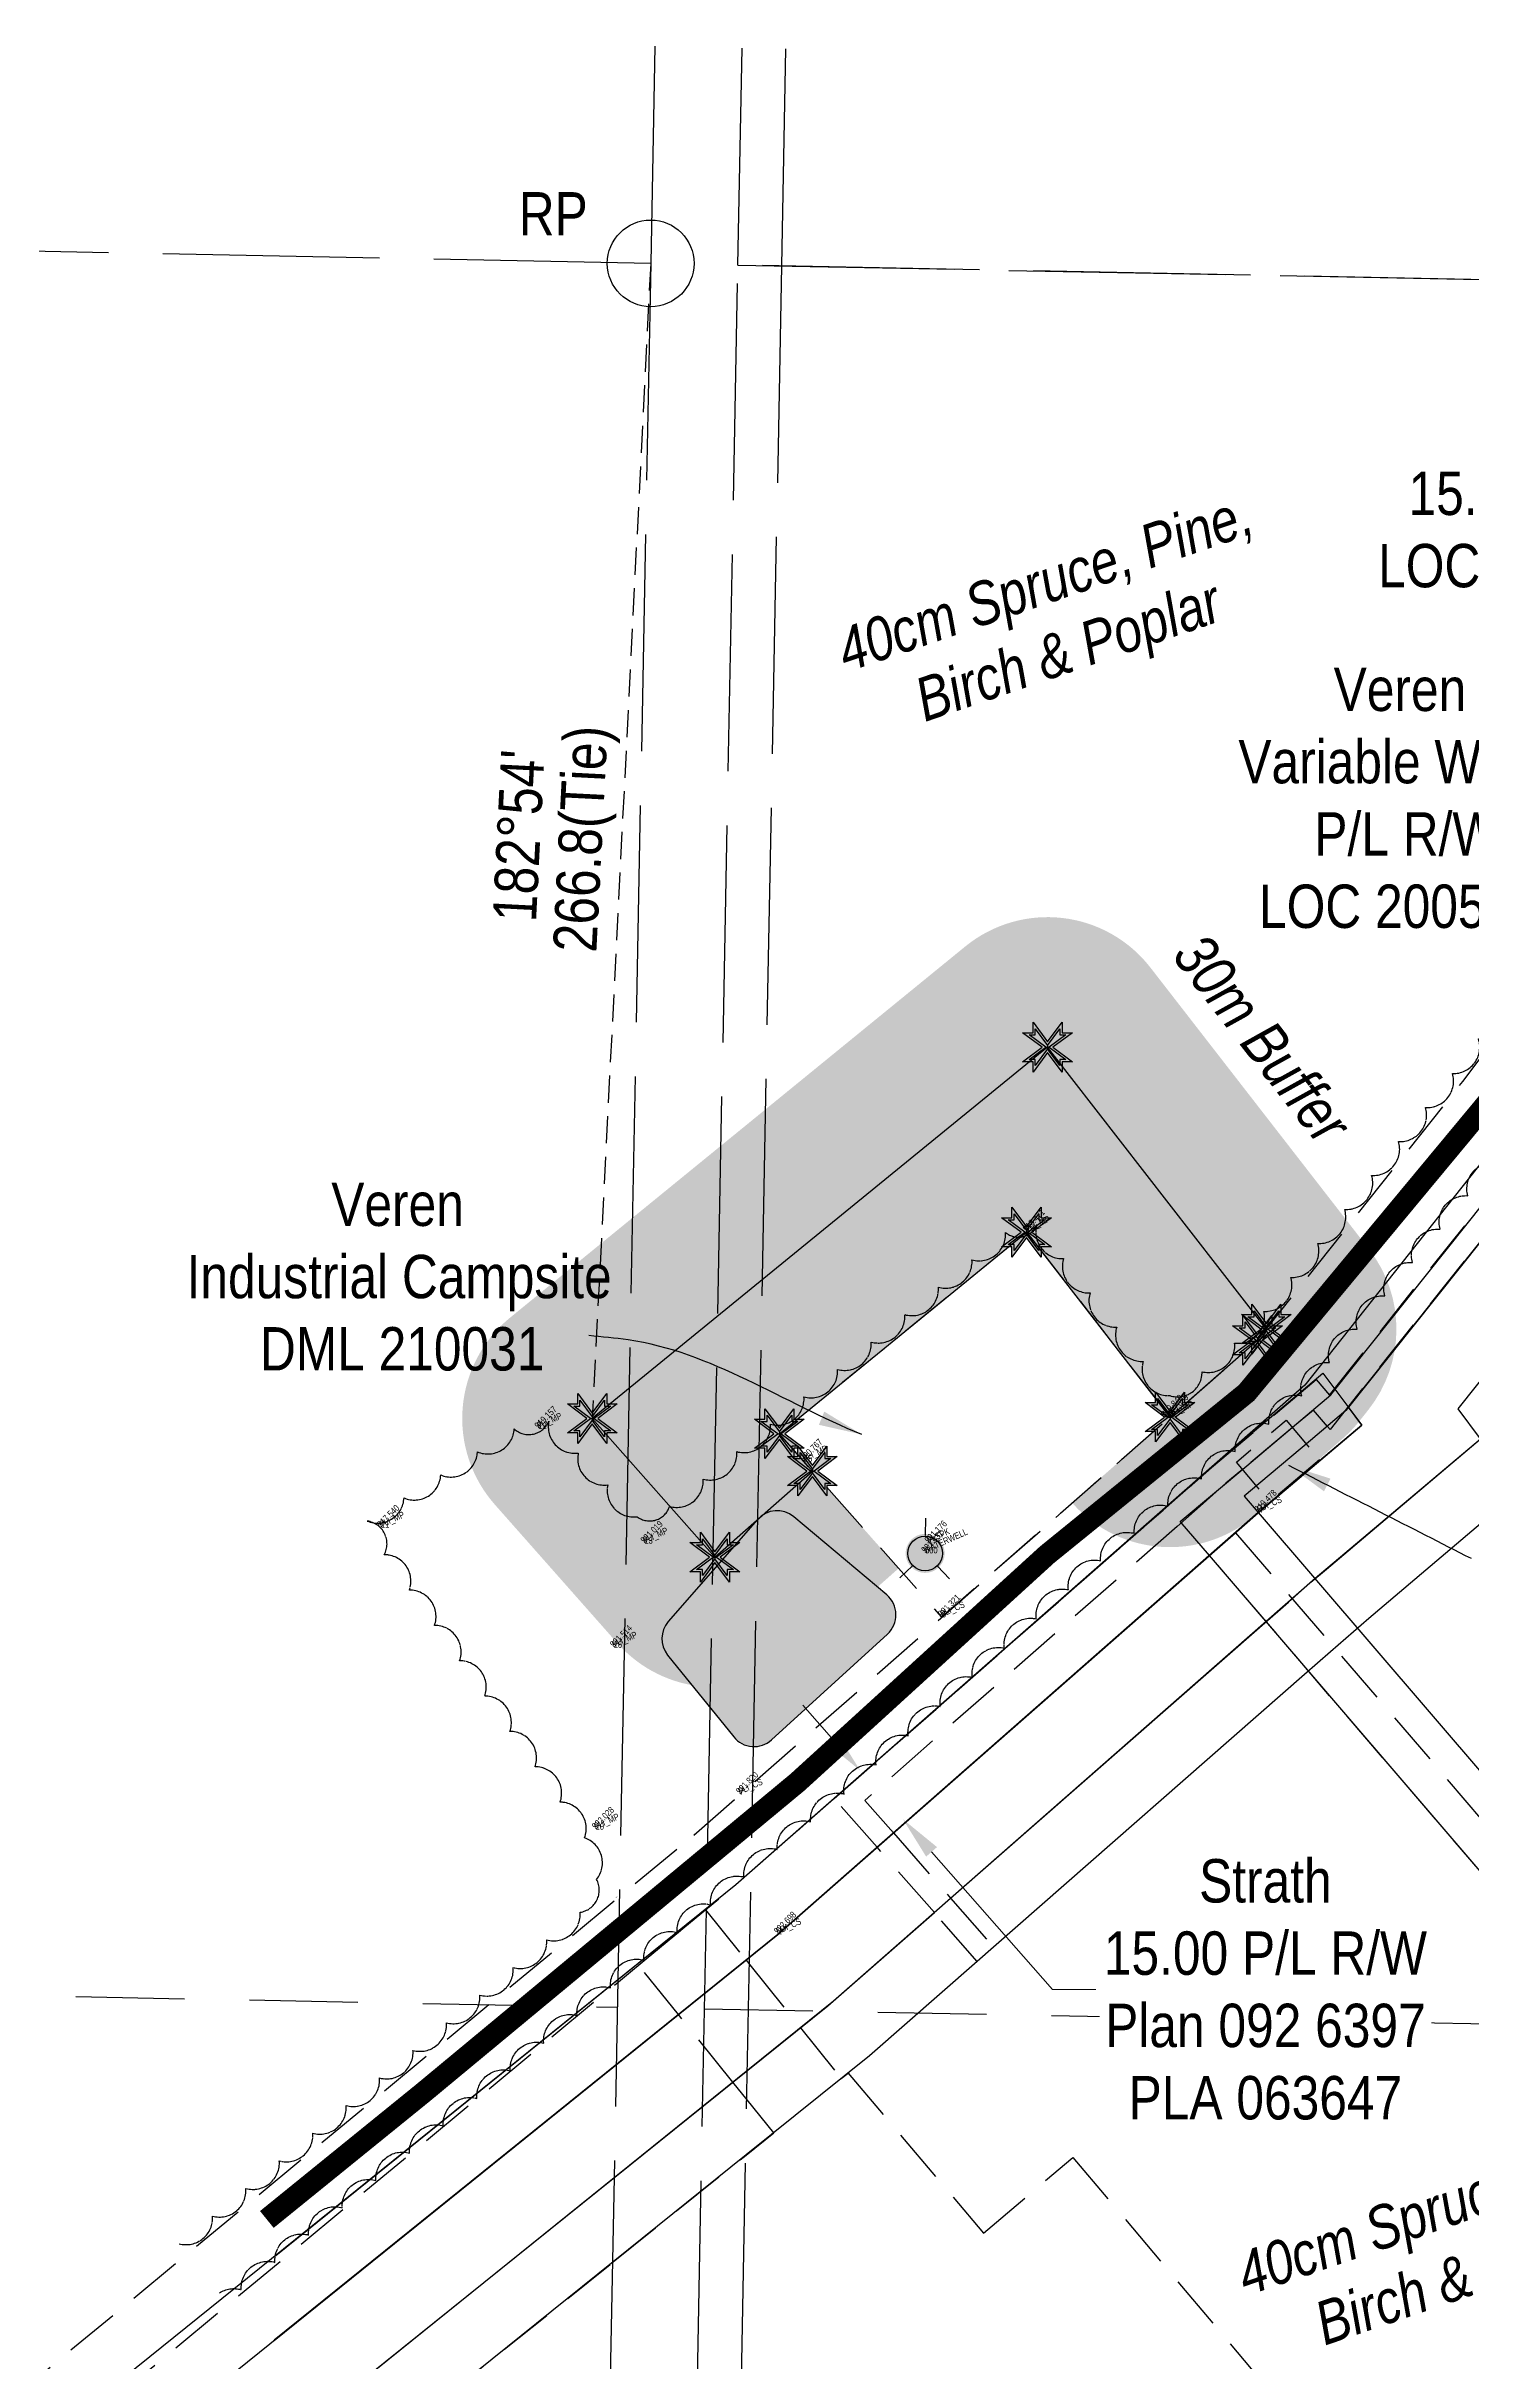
# Model space of a CAD drawing. Extents: x 403018 to 417191, y 6033193 to 6042673.
# Drawn here: x 412285 to 412614, y 6041308 to 6041842 of the extents above; entities that cross this region are included whole.
import ezdxf
from ezdxf.enums import TextEntityAlignment as Align

# ---------------------------------------------------------------- set-up
doc = ezdxf.new("R2010")
doc.units = 0
doc.header["$LTSCALE"] = 5
doc.header["$PDSIZE"] = 0.5
for name, pattern in [('0', [1, 1, 0]), ('foc-ACCESSROAD', [3.75, 2.5, -1.25]), ('foc-LSD', [8, 5, -3]), ('foc-TIELINE', [1.875, 1.25, -0.625]), ('foc-UNSURVEYED', [12.5, 10, -2.5])]:
    doc.linetypes.add(name, pattern=pattern)
doc.layers.get('Defpoints').update_dxf_attribs({"color": 9})
for name, color, linetype in [('35', 37, 'Continuous'), ('AS-ROADS', 254, 'Continuous'), ('C-AR', 13, 'foc-ACCESSROAD'), ('C-WS', 13, 'foc-ACCESSROAD'), ('F-AR', 190, 'foc-ACCESSROAD'), ('F-RW', 190, 'Continuous'), ('F-WS', 190, 'foc-ACCESSROAD'), ('L-BD', 7, 'Continuous'), ('L-MON', 1, 'Continuous'), ('L-SECTION-LSD', 7, 'foc-LSD'), ('L-TIE', 7, 'foc-TIELINE'), ('L-USEC', 7, 'foc-UNSURVEYED'), ('P-BUFFER-H 30m', 51, 'Continuous'), ('P-BUFFER-T', 40, 'Continuous'), ('P-PROPOSED', 10, 'Continuous'), ('P-PROPOSED-H', 21, 'Continuous'), ('T-BUSH', 110, '0'), ('T-BUSH-T', 110, 'Continuous'), ('T-WATER', 160, 'Continuous'), ('T-WATER-H', 133, 'Continuous')]:
    doc.layers.add(name, color=color, linetype=linetype)
for name, color, linetype, lineweight in [('C-AR-T', 13, 'Continuous', 9), ('C-WS-T', 13, 'Continuous', 9), ('F-AR-T', 190, 'Continuous', 9), ('F-RW-T', 190, 'Continuous', 9), ('F-WS-T', 190, 'Continuous', 9)]:
    doc.layers.add(name, color=color, linetype=linetype, lineweight=lineweight)
for name, color, linetype, plot in [('Z-DESCRIPTION', 4, 'Continuous', False), ('Z-ELEVATION', 2, 'Continuous', False), ('Z-POINTNUMBER', 6, 'Continuous', False)]:
    doc.layers.add(name, color=color, linetype=linetype, plot=plot)
doc.styles.add('80', font='ARIALN.TTF', dxfattribs={"height": 10})
doc.styles.add('80CG', font='ARIALN.TTF', dxfattribs={"height": 10})
doc.styles.add('80L', font='ARIALN.TTF', dxfattribs={"height": 10})
doc.styles.add('80LS', font='ARIALNI.TTF', dxfattribs={"height": 10})
doc.styles.add('DESCRIPTION', font='ARIALN.TTF', dxfattribs={"height": 2.5})
doc.styles.add('ELEVATION', font='ARIALN.TTF', dxfattribs={"height": 2.5})
doc.styles.add('POINTNUMBER', font='ARIALN.TTF', dxfattribs={"height": 2.5})
doc.styles.get("Standard").update_dxf_attribs({"font": 'ARIALN.TTF'})
doc.dimstyles.new('Compass 5 000', dxfattribs={"dimscale": 5, "dimtxt": 9, "dimasz": 2, "dimexe": 0.2, "dimexo": 0.0625, "dimgap": 0.5, "dimtad": 0, "dimtih": 1, "dimtoh": 1, "dimzin": 0, "dimdsep": 46, "dimtxsty": '80CG', "dimcen": 0.1, "dimse1": 1, "dimse2": 1, "dimclrd": 256, "dimclrt": 256, "dimaunit": 1, "dimadec": 4, "dimazin": 0, "dimtfac": 0.06, "dimtofl": 0, "dimtmove": 0, "dimatfit": 1, "dimfxl": 0.2, "dimtolj": 1, "dimtzin": 0, "dimlwd": -1, "dimarcsym": 0})

# ---------------------------------------------------------------- blocks, each defined once
blk = doc.blocks.new('*U514')
at = {"layer": '35', "color": 3}
blk.add_circle((0, 0), 10, dxfattribs=at)
at = {"layer": '35', "color": 3, "style": '80'}
blk.add_attdef('RP_001', (-30.42, 6.43), '', height=10, dxfattribs=at)
blk = doc.blocks.new('*D516')
at = {"layer": 'Defpoints', "color": 0, "transparency": 16777216}
for p in [(412699.98, 6041723.78), (412697.74, 6041720.22), (412712.68, 6041715.81)]:
    blk.add_point(p, dxfattribs=at)
at = {"layer": 'F-AR-T', "transparency": 16777216}
for p, q in [((412668.77, 6041738.4), (412658.77, 6041738.4)), ((412689.27, 6041725.53), (412668.77, 6041738.4)), ((412718.91, 6041706.93), (412727.38, 6041701.62))]:
    blk.add_line(p, q, dxfattribs=at)
for points in [[(412690.16, 6041726.94), (412688.39, 6041724.12), (412697.74, 6041720.22)], [(412719.8, 6041708.34), (412718.03, 6041705.52), (412710.44, 6041712.25)]]:
    blk.add_solid(points, dxfattribs=at)
at = {"layer": 'F-AR-T', "transparency": 16777216, "insert": (412624.48, 6041738.4), "char_height": 10, "attachment_point": 5, "style": '80CG'}
blk.add_mtext('\\A1;Arc\\P15.00 A/R\\PLOC 781174', dxfattribs=at)
blk = doc.blocks.new('*D520')
at = {"layer": 'Defpoints', "color": 0, "transparency": 16777216}
for p in [(412492.91, 6041461.87), (412502.79, 6041450.61), (412482.47, 6041432.77)]:
    blk.add_point(p, dxfattribs=at)
at = {"layer": 'F-RW-T', "transparency": 16777216}
for p, q in [((412465.99, 6041451.55), (412459.39, 6041459.06)), ((412489.06, 6041425.25), (412516.93, 6041393.5)), ((412516.93, 6041393.5), (412526.93, 6041393.5))]:
    blk.add_line(p, q, dxfattribs=at)
for points in [[(412467.24, 6041452.64), (412464.74, 6041450.45), (412472.58, 6041444.03)], [(412490.32, 6041426.35), (412487.81, 6041424.15), (412482.47, 6041432.77)]]:
    blk.add_solid(points, dxfattribs=at)
at = {"layer": 'F-RW-T', "transparency": 16777216, "insert": (412566.02, 6041393.5), "char_height": 10, "attachment_point": 5, "style": '80CG', "bg_fill": 3, "box_fill_scale": 1.1, "bg_fill_color": 256, "bg_fill_true_color": 13158600, "bg_fill_transparency": 0}
blk.add_mtext('\\A1;Strath\\P15.00 P/L R/W\\PPlan 092 6397\\PPLA 063647', dxfattribs=at)
blk = doc.blocks.new('WAT')
h = blk.add_hatch(color=255)
h.dxf.hatch_style = 1
edge = h.paths.add_edge_path()
edge.add_arc((0, 0), 0.9, 0, 360)
at = {"color": 170}
for p, q in [((0, 0.82), (0, 1.63)), ((-0.58, -0.58), (-1.15, -1.15)), ((0.58, -0.58), (1.15, -1.15))]:
    blk.add_line(p, q, dxfattribs=at)
blk.add_circle((0, 0), 0.8, dxfattribs=at)
blk = doc.blocks.new('TEMP')
h = blk.add_hatch(color=255)
h.dxf.hatch_style = 1
h.paths.add_polyline_path([(0, 0.25), (-0.67, 1.15), (-0.67, 0.67), (-1.15, 0.67), (-0.25, 0), (-1.15, -0.67), (-0.67, -0.67), (-0.67, -1.15), (0, -0.25), (0.67, -1.15), (0.67, -0.67), (1.15, -0.67), (0.25, 0), (1.15, 0.67), (0.67, 0.67), (0.67, 1.15)])
h.paths.add_polyline_path([(0.57, 0.85), (0.57, 0.57), (0.85, 0.57), (0.08, 0), (0.85, -0.57), (0.57, -0.57), (0.57, -0.85), (0, -0.08), (-0.57, -0.85), (-0.57, -0.57), (-0.85, -0.57), (-0.08, 0), (-0.85, 0.57), (-0.57, 0.57), (-0.57, 0.85), (0, 0.08)], flags=16)
h = blk.add_hatch(color=1)
h.dxf.hatch_style = 1
h.paths.add_polyline_path([(0, 0.08), (-0.57, 0.85), (-0.57, 0.57), (-0.85, 0.57), (-0.08, 0), (-0.85, -0.57), (-0.57, -0.57), (-0.57, -0.85), (0, -0.08), (0.57, -0.85), (0.57, -0.57), (0.85, -0.57), (0.08, 0), (0.85, 0.57), (0.57, 0.57), (0.57, 0.85)])
at = {"color": 1}
for p, q in [((-0.08, 0), (0.08, 0)), ((0, 0.08), (0, -0.08))]:
    blk.add_line(p, q, dxfattribs=at)
at = {"color": 255, "flags": 128}
blk.add_lwpolyline([(-0.25, 0), (-1.15, 0.67), (-0.67, 0.67), (-0.67, 1.15), (0, 0.25), (0.67, 1.15), (0.67, 0.67), (1.15, 0.67), (0.25, 0), (1.15, -0.67), (0.67, -0.67), (0.67, -1.15), (0, -0.25), (-0.67, -1.15), (-0.67, -0.67), (-1.15, -0.67)], close=True, dxfattribs=at)
at = {"color": 1, "flags": 128}
blk.add_lwpolyline([(-0.08, 0), (-0.85, 0.57), (-0.57, 0.57), (-0.57, 0.85), (0, 0.08), (0.57, 0.85), (0.57, 0.57), (0.85, 0.57), (0.08, 0), (0.85, -0.57), (0.57, -0.57), (0.57, -0.85), (0, -0.08), (-0.57, -0.85), (-0.57, -0.57), (-0.85, -0.57)], close=True, dxfattribs=at)
blk = doc.blocks.new('*D540')
at = {"layer": 'C-AR-T', "transparency": 16777216}
for p, q in [((412646.36, 6041668.2), (412636.36, 6041668.2)), ((412665.56, 6041652.89), (412646.36, 6041668.2)), ((412685.11, 6041637.31), (412692.93, 6041631.07))]:
    blk.add_line(p, q, dxfattribs=at)
for points in [[(412666.6, 6041654.19), (412664.52, 6041651.59), (412673.38, 6041646.66)], [(412686.15, 6041638.61), (412684.07, 6041636), (412677.29, 6041643.54)]]:
    blk.add_solid(points, dxfattribs=at)
at = {"layer": 'Defpoints', "color": 0, "transparency": 16777216}
for p in [(412673.38, 6041646.66), (412673.85, 6041647.24), (412677.76, 6041644.13)]:
    blk.add_point(p, dxfattribs=at)
at = {"layer": 'C-AR-T', "transparency": 16777216, "insert": (412597.03, 6041668.2), "char_height": 10, "attachment_point": 5, "style": '80CG'}
blk.add_mtext('\\A1;Veren\\PVariable Width\\P P/L R/W\\PLOC 200508', dxfattribs=at)

msp = doc.modelspace()

# ---------------------------------------------------------------- hatches: boundary and pattern name
at = {"layer": 'P-BUFFER-H 30m'}
h = msp.add_hatch(color=256, dxfattribs=at)
h.dxf.hatch_style = 1
h.paths.add_polyline_path([(412515.8, 6041610.769), (412566.238, 6041545.77), (412564.188, 6041543.185), (412544.019, 6041525.49), (412510.944, 6041568.113), (412453.981, 6041521.656), (412461.582, 6041513.057), (412439.114, 6041493.197), (412410.849, 6041525.174)], flags=16)
edge = h.paths.add_edge_path()
edge.add_line((412481.475, 6041490.619), (412453.981, 6041521.656))
edge.add_line((412453.981, 6041521.656), (412510.944, 6041568.113))
edge.add_line((412510.944, 6041568.113), (412544.016, 6041525.494))
edge.add_line((412544.016, 6041525.494), (412521.481, 6041505.71))
edge.add_arc((412544.019, 6041525.49), 29.987, 221.27188, 311.26157)
edge.add_line((412563.795, 6041502.949), (412583.964, 6041520.644))
edge.add_arc((412564.188, 6041543.185), 29.987, 311.26157, 321.58144)
edge.add_line((412587.682, 6041524.552), (412589.732, 6041527.136))
edge.add_arc((412566.238, 6041545.77), 29.987, 321.58144, 397.81064)
edge.add_line((412589.928, 6041564.153), (412539.491, 6041629.152))
edge.add_arc((412515.8, 6041610.769), 29.987, 37.81064, 129.19978)
edge.add_line((412496.848, 6041634.007), (412391.897, 6041548.412))
edge.add_arc((412410.849, 6041525.174), 29.987, 129.19978, 221.4741)
edge.add_line((412388.382, 6041505.314), (412416.647, 6041473.337))
edge.add_arc((412439.114, 6041493.197), 29.987, 221.4741, 311.4741)
edge.add_line((412458.974, 6041470.729), (412481.442, 6041490.589))
edge.add_arc((412461.582, 6041513.057), 29.987, 311.4741, 311.55964)
at = {"layer": 'P-PROPOSED-H'}
h = msp.add_hatch(color=256, dxfattribs=at)
h.dxf.hatch_style = 1
h.paths.add_polyline_path([(412544.019, 6041525.49), (412564.188, 6041543.185), (412566.238, 6041545.77), (412515.8, 6041610.769), (412410.849, 6041525.174), (412439.114, 6041493.197), (412461.582, 6041513.057), (412453.981, 6041521.656), (412510.944, 6041568.113)])
at = {"layer": 'T-WATER-H'}
h = msp.add_hatch(color=256, dxfattribs=at)
h.dxf.hatch_style = 1
edge = h.paths.add_edge_path()
edge.add_line((412452.172, 6041451.079), (412478.893, 6041475.462))
edge.add_arc((412474.851, 6041479.891), 5.997, 312.38077, 409.92625)
edge.add_line((412478.712, 6041484.48), (412457.29, 6041502.502))
edge.add_arc((412453.429, 6041497.913), 5.997, 49.92625, 138.86483)
edge.add_line((412448.913, 6041501.858), (412428.372, 6041478.341))
edge.add_arc((412432.889, 6041474.396), 5.997, 138.86483, 218.90188)
edge.add_line((412428.222, 6041470.63), (412443.463, 6041451.742))
edge.add_arc((412448.13, 6041455.508), 5.997, 218.90188, 312.38077)

# ---------------------------------------------------------------- linework, layer by layer
at = {"layer": 'AS-ROADS', "const_width": 4.997, "flags": 128}
msp.add_lwpolyline([(412335.821, 6041340.499), (412371.844, 6041369.711), (412458.164, 6041441.31), (412515.676, 6041493.761), (412561.671, 6041531.087), (412617.413, 6041598.228), (412694.436, 6041700.845), (412741.108, 6041775.218), (412779.821, 6041834.578)], dxfattribs=at)
at = {"layer": 'C-WS', "flags": 128}
msp.add_lwpolyline([(412453.981, 6041521.656), (412510.944, 6041568.113), (412544.016, 6041525.494), (412491.457, 6041479.35)], close=True, dxfattribs=at)
at = {"layer": 'F-AR'}
for points in [[(411879.606, 6040947.837), (411988.964, 6041051.216), (412247.315, 6041274.587), (412434.23, 6041429.09), (412564.188, 6041543.185), (412611.529, 6041602.875), (412688.254, 6041705.095), (412734.794, 6041779.258), (412770.985, 6041834.751)], [(411900.988, 6040947.418), (411999.022, 6041040.092), (412256.996, 6041263.137), (412443.955, 6041417.676), (412569.749, 6041528.116)], [(412670.353, 6040932.352), (412671.34, 6040982.882), (412678.499, 6041347.41), (412553.109, 6041493.565), (412559.122, 6041498.841), (412686.551, 6041350.301), (412679.361, 6040982.723), (412678.373, 6040932.195)]]:
    msp.add_lwpolyline(points, dxfattribs=at)
at = {"layer": 'F-RW'}
for points in [[(412788.659, 6041834.405), (412747.424, 6041771.178), (412700.621, 6041696.595), (412623.4, 6041593.714), (412575.107, 6041532.824), (412443.954, 6041417.68), (412255.069, 6041265.528), (412256.996, 6041263.137), (411999.022, 6041040.092), (411900.988, 6040947.418)], [(411946.605, 6040946.525), (412020.481, 6041016.362), (412277.598, 6041238.753), (412466.478, 6041390.901), (412577.478, 6041488.352), (412615.589, 6041520.503), (412610.439, 6041527.367), (412710.737, 6041653.183), (412826.168, 6041833.67)], [(412670.353, 6040932.352), (412671.34, 6040982.882), (412678.499, 6041347.41), (412553.109, 6041493.565), (412546.404, 6041501.381), (412561.725, 6041514.288), (412573.19, 6041523.947), (412581.089, 6041530.601), (412581.705, 6041531.375), (412690.473, 6041667.795), (412765.705, 6041785.406), (412796.951, 6041834.242)], [(412802.81, 6041834.128), (412771.563, 6041785.291), (412694.543, 6041664.883), (412584.576, 6041527.005), (412584.576, 6041527.005), (412576.409, 6041520.125), (412564.946, 6041510.467), (412561.126, 6041507.249), (412564.38, 6041503.455), (412617.214, 6041441.87), (412693.604, 6041352.826), (412686.347, 6040982.586), (412685.357, 6040932.058)], [(412337.914, 6041332.198), (412443.967, 6041417.689), (412443.967, 6041417.689), (412443.967, 6041417.689), (412443.967, 6041417.689), (412554.713, 6041514.914), (412570.362, 6041528.116), (412579.272, 6041535.632), (412579.272, 6041535.632), (412579.272, 6041535.632), (412588.284, 6041523.621), (412564.38, 6041503.455), (412564.38, 6041503.455), (412564.38, 6041503.455), (412564.38, 6041503.455), (412564.38, 6041503.455), (412453.621, 6041406.215), (412453.621, 6041406.215), (412453.621, 6041406.215), (412337.542, 6041312.642)], [(411918.095, 6040947.083), (412007.069, 6041031.193), (412264.785, 6041254.102), (412453.607, 6041406.203), (412564.38, 6041503.455)]]:
    msp.add_lwpolyline(points, dxfattribs=at)
at = {"layer": 'F-RW', "flags": 128}
msp.add_lwpolyline([(412337.528, 6041312.629), (412453.607, 6041406.203), (412564.366, 6041503.443), (412588.27, 6041523.608), (412585.172, 6041527.738), (412694.458, 6041664.83), (412802.734, 6041834.129)], dxfattribs=at)
at = {"layer": 'F-WS', "flags": 128}
msp.add_lwpolyline([(412578.493, 6041515.645), (412567.035, 6041505.991), (412563.808, 6041509.821), (412560.589, 6041513.641), (412559.341, 6041515.121), (412570.8, 6041524.777), (412572.048, 6041523.295), (412575.266, 6041519.475), (412578.493, 6041515.645)], close=True, dxfattribs=at)
at = {"layer": 'L-SECTION-LSD'}
for p, q in [((411611.949, 6041405.27), (412416.612, 6041389.436)), ((412436.714, 6041389.044), (413242.327, 6041373.766))]:
    msp.add_line(p, q, dxfattribs=at)
at = {"layer": 'L-TIE', "flags": 128}
msp.add_lwpolyline([(412424.309, 6041791.481), (412410.849, 6041525.174)], dxfattribs=at)
at = {"layer": 'L-USEC'}
for p, q in [((412425.267, 6041841.525), (412424.309, 6041791.481)), ((412444.411, 6041791.089), (412445.369, 6041841.131)), ((412455.425, 6041840.934), (412454.467, 6041790.904)), ((412424.309, 6041791.481), (411619.715, 6041807.322)), ((412424.309, 6041791.481), (412408.915, 6040987.392)), ((412429.017, 6040987), (412444.411, 6041791.089)), ((412454.467, 6041790.904), (412439.073, 6040986.815)), ((412444.411, 6041791.089), (413249.943, 6041775.379)), ((413249.943, 6041775.379), (412444.411, 6041791.089))]:
    msp.add_line(p, q, dxfattribs=at)
at = {"layer": 'P-PROPOSED', "flags": 128}
msp.add_lwpolyline([(412544.019, 6041525.49), (412564.188, 6041543.185), (412566.238, 6041545.77), (412515.8, 6041610.769), (412410.849, 6041525.174), (412439.114, 6041493.197), (412461.582, 6041513.057), (412453.981, 6041521.656), (412510.944, 6041568.113)], close=True, dxfattribs=at)
at = {"layer": 'T-BUSH', "flags": 128}
for points in [[(412315.584, 6041334.908, 0.5205671), (412323.288, 6041341.276, 0.5205671), (412330.992, 6041347.645, 0.5205671), (412338.696, 6041354.013, 0.5205671), (412346.401, 6041360.381, 0.5205671), (412354.105, 6041366.749, 0.5205671), (412361.809, 6041373.118, 0.5205671), (412369.513, 6041379.486, 0.5205671), (412377.218, 6041385.854, 0.5205671), (412384.922, 6041392.223, 0.5205671), (412392.626, 6041398.591, 0.5205671), (412400.33, 6041404.959, 0.5205671), (412408.035, 6041411.328, 0.5205671), (412411.844, 6041418.894, 0.5205671), (412409.053, 6041428.492, 0.5205671), (412403.431, 6041436.721, 0.5205671), (412397.64, 6041444.868, 0.5205671), (412391.848, 6041453.015, 0.5205671), (412386.056, 6041461.161, 0.5205671), (412380.265, 6041469.308, 0.5205671), (412374.473, 6041477.455, 0.5205671), (412368.682, 6041485.601, 0.5205671), (412362.89, 6041493.748, 0.5205671), (412358.977, 6041501.521, 0.5205671), (412367.443, 6041506.835, 0.5205671), (412375.909, 6041512.148, 0.5205671), (412384.376, 6041517.461, 0.5205671), (412392.842, 6041522.775, 0.5205671), (412400.837, 6041524.543, 0.5205671), (412407.622, 6041517.203, 0.5205671), (412414.406, 6041509.862, 0.5205671), (412421.191, 6041502.522, 0.5205671), (412428.659, 6041504.892, 0.5205671), (412436.405, 6041511.209, 0.5205671), (412444.151, 6041517.526, 0.5205671), (412451.897, 6041523.844, 0.5205671), (412459.643, 6041530.161, 0.5205671), (412467.389, 6041536.479, 0.5205671), (412475.135, 6041542.796, 0.5205671), (412482.881, 6041549.114, 0.5205671), (412490.627, 6041555.431, 0.5205671), (412498.373, 6041561.748, 0.5205671), (412506.119, 6041568.066, 0.5205671), (412513.357, 6041569.92, 0.5205671), (412519.485, 6041562.023, 0.5205671), (412525.612, 6041554.126, 0.5205671), (412531.74, 6041546.229, 0.5205671), (412537.868, 6041538.332, 0.5205671), (412543.996, 6041530.435, 0.5205671), (412551.404, 6041535.952, 0.5205671), (412558.916, 6041542.547, 0.5205671), (412565.662, 6041549.869, 0.5205671), (412571.873, 6041557.701, 0.5205671), (412578.084, 6041565.532, 0.5205671), (412584.296, 6041573.364, 0.5205671), (412590.507, 6041581.195, 0.5205671), (412596.718, 6041589.026, 0.5205671), (412602.929, 6041596.858, 0.5205671), (412609.141, 6041604.689, 0.5205671), (412615.141, 6041612.683, 0.5205671), (412621.142, 6041620.677, 0.5205671), (412627.142, 6041628.671, 0.5205671), (412633.142, 6041636.666, 0.5205671), (412639.143, 6041644.66, 0.5205671), (412645.143, 6041652.654, 0.5205671), (412651.143, 6041660.648, 0.5205671), (412657.144, 6041668.642, 0.5205671), (412663.144, 6041676.636, 0.5205671), (412669.144, 6041684.631, 0.5205671), (412675.144, 6041692.625, 0.5205671), (412681.145, 6041700.619, 0.5205671), (412686.989, 6041708.721, 0.5205671), (412692.302, 6041717.187, 0.5205671), (412697.615, 6041725.654, 0.5205671), (412702.928, 6041734.12, 0.5205671), (412708.241, 6041742.587, 0.5205671), (412713.554, 6041751.053, 0.5205671), (412718.867, 6041759.52, 0.5205671), (412724.18, 6041767.986, 0.5205671), (412729.493, 6041776.453, 0.5205671), (412734.876, 6041784.874, 0.5205671), (412740.337, 6041793.247, 0.5205671), (412745.797, 6041801.619, 0.5205671), (412751.257, 6041809.991, 0.5205671), (412756.717, 6041818.364, 0.5205671), (412762.178, 6041826.736, 0.5043474), (412767.747, 6041834.815, 0.5043474)], [(412324.892, 6041323.547, -0.2187523), (412329.927, 6041324.319, -0.5205671), (412337.69, 6041330.614, -0.5205671), (412345.453, 6041336.909, -0.5205671), (412353.216, 6041343.204, -0.5205671), (412360.979, 6041349.499, -0.5205671), (412368.742, 6041355.795, -0.5205671), (412376.505, 6041362.09, -0.5205671), (412384.256, 6041368.399, -0.5205671), (412391.949, 6041374.78, -0.5205671), (412399.641, 6041381.161, -0.5205671), (412407.334, 6041387.541, -0.5205671), (412415.027, 6041393.922, -0.5205671), (412422.719, 6041400.303, -0.5205671), (412430.412, 6041406.684, -0.5205671), (412438.105, 6041413.064, -0.5205671), (412445.798, 6041419.445, -0.5205671), (412453.49, 6041425.826, -0.5205671), (412461.183, 6041432.207, -0.5205671), (412468.876, 6041438.588, -0.5205671), (412476.284, 6041445.295, -0.5205671), (412483.669, 6041452.03, -0.5205671), (412491.054, 6041458.764, -0.5205671), (412498.438, 6041465.499, -0.5205671), (412505.823, 6041472.234, -0.5205671), (412513.208, 6041478.969, -0.5205671), (412520.593, 6041485.704, -0.5205671), (412528.029, 6041492.378, -0.5205671), (412535.79, 6041498.676, -0.5205671), (412543.551, 6041504.974, -0.5205671), (412551.311, 6041511.272, -0.5205671), (412559.072, 6041517.57, -0.5205671), (412566.833, 6041523.868, -0.5205671), (412574.378, 6041530.383, -0.5205671), (412580.762, 6041538.073, -0.5205671), (412587.147, 6041545.763, -0.5205671), (412593.531, 6041553.453, -0.5205671), (412599.915, 6041561.142, -0.5205671), (412606.299, 6041568.832, -0.5205671), (412612.684, 6041576.522, -0.5205671), (412619.068, 6041584.212, -0.5205671), (412625.452, 6041591.902, -0.5205671), (412631.711, 6041599.691, -0.5205671), (412637.711, 6041607.684, -0.5205671), (412643.71, 6041615.677, -0.5205671), (412649.71, 6041623.671, -0.5205671), (412655.71, 6041631.664, -0.5205671), (412661.71, 6041639.658, -0.5205671), (412667.709, 6041647.651, -0.5205671), (412673.709, 6041655.644, -0.5205671), (412679.709, 6041663.638, -0.5205671), (412685.709, 6041671.631, -0.5205671), (412691.708, 6041679.625, -0.5205671), (412697.708, 6041687.618, -0.5205671), (412703.708, 6041695.612, -0.5205671), (412709.408, 6041703.811, -0.5205671), (412714.721, 6041712.277, -0.5205671), (412720.033, 6041720.742, -0.5205671), (412725.346, 6041729.208, -0.5205671), (412730.658, 6041737.674, -0.5205671), (412735.971, 6041746.14, -0.5205671), (412741.283, 6041754.605, -0.5205671), (412746.596, 6041763.071, -0.5205671), (412751.908, 6041771.537, -0.5205671), (412757.313, 6041779.944, -0.5205671), (412762.772, 6041788.315, -0.5205671), (412768.232, 6041796.687, -0.5205671), (412773.692, 6041805.058, -0.5205671), (412779.152, 6041813.43, -0.5205671), (412784.611, 6041821.802, -0.5205671), (412790.071, 6041830.173, -0.1779152), (412789.945, 6041834.38, -0.1779152)]]:
    msp.add_lwpolyline(points, format="xyb", dxfattribs=at)
at = {"layer": 'T-WATER', "flags": 128}
msp.add_lwpolyline([(412452.172, 6041451.079), (412478.893, 6041475.462, 0.4533333), (412478.712, 6041484.48), (412457.29, 6041502.502, 0.408798), (412448.913, 6041501.858), (412428.372, 6041478.341, 0.3641534), (412428.222, 6041470.63), (412443.463, 6041451.742, 0.4321114)], format="xyb", close=True, dxfattribs=at)

# ---------------------------------------------------------------- block references
at = {"xscale": 4.997292951961557, "yscale": 4.997292951961557, "zscale": 4.997292951961557, "rotation": 358.8826840134782}
msp.add_blockref('WAT', (412487.581, 6041494.065), dxfattribs=at)
at = {"layer": '35', "xscale": 0.99955196, "yscale": 0.99955196, "zscale": 0.99955196}
msp.add_blockref('*U514', (412424.309, 6041791.481), dxfattribs=at).add_auto_attribs({'RP_001': 'RP'})
at = {"layer": 'L-MON', "xscale": 4.997759799999998, "yscale": 4.997759799999998, "zscale": 4.997759799999998}
for p in [(412515.8, 6041610.769), (412510.944, 6041568.113), (412564.188, 6041543.185), (412566.238, 6041545.77), (412410.849, 6041525.174), (412544.03, 6041525.5), (412453.981, 6041521.656), (412461.582, 6041513.057), (412439.114, 6041493.197)]:
    msp.add_blockref('TEMP', p, dxfattribs=at)

# ---------------------------------------------------------------- texts
at = {"layer": 'C-WS-T', "insert": (412314.35, 6041579.554), "char_height": 9.99552, "attachment_point": 1, "style": '80L'}
msp.add_mtext_dynamic_manual_height_columns('\\pi36.336;Veren\\P\\pi2.9714;Industrial Campsite\\P\\pi19.891;DML 210031', width=102.36616, gutter_width=50, heights=[0], dxfattribs=at)
at = {"layer": 'L-BD'}
for s, p in [('266.8(Tie)', (412408.096, 6041658.807)), ("182%%d54'", (412393.87, 6041659.526))]:
    msp.add_text(s, height=9.9955, rotation=87.10663, dxfattribs=at).set_placement(p, align=Align.MIDDLE_CENTER)
at = {"layer": 'P-BUFFER-T', "insert": (412552.141, 6041637.921), "char_height": 9.99552, "attachment_point": 1, "rotation": 307.81064, "style": '80L'}
msp.add_mtext_dynamic_manual_height_columns('{\\fArial Narrow|b0|i1|c0|p34;30m Buffer}', width=57.13274, gutter_width=50, heights=[0], dxfattribs=at)
at = {"layer": 'T-BUSH-T', "insert": (412513.498, 6041722.781), "char_height": 9.99552, "width": 98.8756, "attachment_point": 2, "rotation": 18.88268, "style": '80LS'}
msp.add_mtext('{\\fArial Narrow|b0|i1|c0|p34;40cm Spruce, Pine, \\PBirch & Poplar}', dxfattribs=at)
at = {"layer": 'Z-DESCRIPTION', "style": 'DESCRIPTION'}
for s, height, p in [('PLI_MP', 1.5, (412510.947, 6041568.134)), ('PLI_MP', 1.5, (412398.423, 6041522.737)), ('CALC', 1.5, (412542.772, 6041525.395)), ('PLI_MP', 1.5, (412544.03, 6041525.5)), ('PLI_MP', 1.5, (412459.662, 6041515.217)), ('FDI_CS', 1.5, (412564.38, 6041503.455)), ('PLI_MP', 1.5, (412362.146, 6041499.97)), ('PLI_MP', 1.5, (412422.863, 6041496.295)), ('WATERWELL', 1.5, (412487.581, 6041494.065)), ('PLSPK', 1.5, (412488.343, 6041496.363)), ('PLI_CS', 1.5, (412491.447, 6041479.336)), ('PLI_MP', 1.5, (412415.787, 6041472.292)), ('PLI_CS', 1.5, (412444.874, 6041438.454)), ('PLI_MP', 1.5, (412411.632, 6041430.361)), ('PLI_CS', 0.1249, (412434.312, 6041429.16)), ('PLI_MP', 0.1249, (412416.219, 6041414.588)), ('FDI_CS', 1.5, (412453.607, 6041406.203))]:
    msp.add_text(s, height=height, rotation=24, dxfattribs=at).set_placement(p)
at = {"layer": 'Z-ELEVATION', "style": 'ELEVATION'}
for s, height, p in [('918.471', 1.5, (412510.947, 6041568.134)), ('919.840', 1.5, (412542.772, 6041525.395)), ('919.599', 1.5, (412544.03, 6041525.5)), ('919.157', 1.5, (412398.423, 6041522.737)), ('920.767', 1.5, (412459.662, 6041515.217)), ('917.540', 1.5, (412362.146, 6041499.97)), ('919.478', 1.5, (412564.38, 6041503.455)), ('921.019', 1.5, (412422.863, 6041496.295)), ('921.331', 1.5, (412487.581, 6041494.065)), ('921.176', 1.5, (412488.343, 6041496.363)), ('921.321', 1.5, (412491.447, 6041479.336)), ('921.514', 1.5, (412415.787, 6041472.292)), ('921.820', 1.5, (412444.874, 6041438.454)), ('922.028', 1.5, (412411.632, 6041430.361)), ('921.906', 0.1249, (412434.312, 6041429.16)), ('922.035', 0.1249, (412416.219, 6041414.588)), ('922.698', 1.5, (412453.607, 6041406.203))]:
    msp.add_text(s, height=height, rotation=44.99999, dxfattribs=at).set_placement(p)
at = {"layer": 'Z-POINTNUMBER', "style": 'POINTNUMBER'}
for s, height, p in [('14', 1.5, (412510.947, 6041568.134)), ('201', 1.5, (412542.772, 6041525.395)), ('5', 1.5, (412544.03, 6041525.5)), ('12', 1.5, (412398.423, 6041522.737)), ('15', 1.5, (412459.662, 6041515.217)), ('4', 1.5, (412564.38, 6041503.455)), ('11', 1.5, (412362.146, 6041499.97)), ('13', 1.5, (412422.863, 6041496.295)), ('500', 1.5, (412487.581, 6041494.065)), ('1', 1.5, (412488.343, 6041496.363)), ('6', 1.5, (412491.447, 6041479.336)), ('16', 1.5, (412415.787, 6041472.292)), ('7', 1.5, (412444.874, 6041438.454)), ('10', 1.5, (412411.632, 6041430.361)), ('8', 0.125, (412434.312, 6041429.16)), ('9', 0.125, (412416.219, 6041414.588)), ('2', 1.5, (412453.607, 6041406.203))]:
    msp.add_text(s, height=height, dxfattribs=at).set_placement(p)

# ---------------------------------------------------------------- dimensions: what is measured, and where the dimension line sits
at = {"layer": 'C-AR-T'}
dim = msp.add_linear_dim(base=(412673.382, 6041646.657), p1=(412677.756, 6041644.128), p2=(412673.849, 6041647.243), angle=141.43813, text='Veren\\PVariable Width\\P P/L R/W\\PLOC 200508', dimstyle='Compass 5 000', dxfattribs=at)
dim.commit()
dim.dimension.update_dxf_attribs({"geometry": '*D540', "text_midpoint": (412597.031, 6041668.201), "dimtype": 161})
at = {"layer": 'F-AR-T'}
dim = msp.add_linear_dim(base=(412697.742, 6041720.216), p1=(412712.678, 6041715.809), p2=(412699.978, 6041723.779), angle=147.89041, text='Arc\\P15.00 A/R\\PLOC 781174', dimstyle='Compass 5 000', dxfattribs=at)
dim.commit()
dim.dimension.update_dxf_attribs({"geometry": '*D516', "text_midpoint": (412624.479, 6041738.397), "dimtype": 161})

# ---------------------------------------------------------------- leaders
at = {"layer": 'C-WS-T', "path_type": 1}
msp.add_leader([(412472.981, 6041521.472), (412419.086, 6041543.306), (412410.041, 6041544.264)], dimstyle='Compass 5 000', override={"dimgap": 0.5, "dimtad": 0}, dxfattribs=at)
at = {"layer": 'F-WS-T', "path_type": 1}
msp.add_leader([(412571.371, 6041514.381), (412613.421, 6041492.93)], dimstyle='Compass 5 000', override={"dimgap": 0.5, "dimtad": 0}, dxfattribs=at)

# ---------------------------------------------------------------- next in the draw order: dimensions: what is measured, and where the dimension line sits
at = {"layer": 'F-RW-T'}
dim = msp.add_linear_dim(base=(412482.467, 6041432.769), p1=(412492.912, 6041461.87), p2=(412502.795, 6041450.61), angle=311.27218, text='Strath\\P15.00 P/L R/W\\PPlan 092 6397\\PPLA 063647', dimstyle='Compass 5 000', override={"dimtfill": 1}, dxfattribs=at)
dim.commit()
dim.dimension.update_dxf_attribs({"geometry": '*D520', "text_midpoint": (412566.02, 6041393.498), "dimtype": 161})

# ---------------------------------------------------------------- next in the draw order: linework, layer by layer
at = {"layer": 'C-AR'}
msp.add_lwpolyline([(412693.626, 6041664.032), (412584.079, 6041526.628), (412583.776, 6041526.232), (412580.925, 6041522.589), (412580.302, 6041523.33), (412577.119, 6041527.12), (412572.272, 6041523.089), (412560.798, 6041513.464), (412556.923, 6041510.246), (412551.678, 6041505.593), (412545.682, 6041500.273), (412473.663, 6041437.109), (412480.253, 6041429.6), (412493.46, 6041414.552), (412503.354, 6041403.288), (412499.588, 6041399.99), (412489.699, 6041411.257), (412476.495, 6041426.303), (412466.609, 6041437.57), (412542.412, 6041504.054), (412548.453, 6041509.352), (412553.63, 6041513.893), (412568.801, 6041526.642), (412577.725, 6041534.141), (412580.79, 6041530.511), (412689.555, 6041666.945)], dxfattribs=at)
at = {"layer": 'C-WS'}
msp.add_lwpolyline([(412275.993, 6041217.83), (412285.99, 6041226.462), (412305.846, 6041242.425), (412317.531, 6041251.82), (412415.675, 6041330.727), (412446.315, 6041355.361), (412452.677, 6041360.477), (412446.557, 6041368.066), (412443.265, 6041372.15), (412430.712, 6041387.717), (412421.522, 6041399.133), (412436.965, 6041411.868), (412446.312, 6041400.26), (412447.154, 6041399.213), (412458.854, 6041384.683), (412468.258, 6041373.003), (412469.816, 6041374.257), (412500.993, 6041337.371), (412521.644, 6041354.791), (412626.124, 6041231.001), (412634.173, 6040982.744), (412634.384, 6040976.25), (412584.364, 6040934.036)], dxfattribs=at)
at = {"layer": 'F-RW'}
for points in [[(411945.643, 6040946.544), (411947.836, 6040948.612), (411997.284, 6040995.264), (412019.087, 6041015.845), (412276.409, 6041237.997), (412416.049, 6041350.268), (412446.689, 6041374.902), (412465.146, 6041389.741), (412489.699, 6041411.257), (412493.46, 6041414.552), (412565.307, 6041477.513), (412571.325, 6041482.802), (412576.455, 6041487.399), (412580.083, 6041490.394), (412591.657, 6041500.165), (412615.518, 6041520.435), (412615.918, 6041534.494), (412709.911, 6041652.379), (412794.092, 6041783.977), (412825.88, 6041833.676)], [(412843.458, 6041833.331), (412811.669, 6041783.63), (412722.121, 6041643.642), (412630.763, 6041529.063), (412630.316, 6041513.336), (412589.869, 6041479.034), (412586.311, 6041475.961), (412581.037, 6041471.4), (412575.056, 6041466.149), (412503.354, 6041403.288), (412499.588, 6041399.99), (412474.764, 6041378.236), (412446.315, 6041355.363), (412415.675, 6041330.729), (412286.008, 6041226.476), (412029.136, 6041004.712), (412018.684, 6040994.843), (411967.052, 6040946.125)]]:
    msp.add_lwpolyline(points, dxfattribs=at)

# ---------------------------------------------------------------- next in the draw order: texts
at = {"layer": 'T-BUSH-T', "insert": (412605.675, 6041348.444), "char_height": 9.99552, "width": 98.8756, "attachment_point": 2, "rotation": 18.88268, "style": '80LS'}
msp.add_mtext('{\\fArial Narrow|b0|i1|c0|p34;40cm Spruce, Pine, \\PBirch & Poplar}', dxfattribs=at)

doc.saveas('drawing.dxf')
